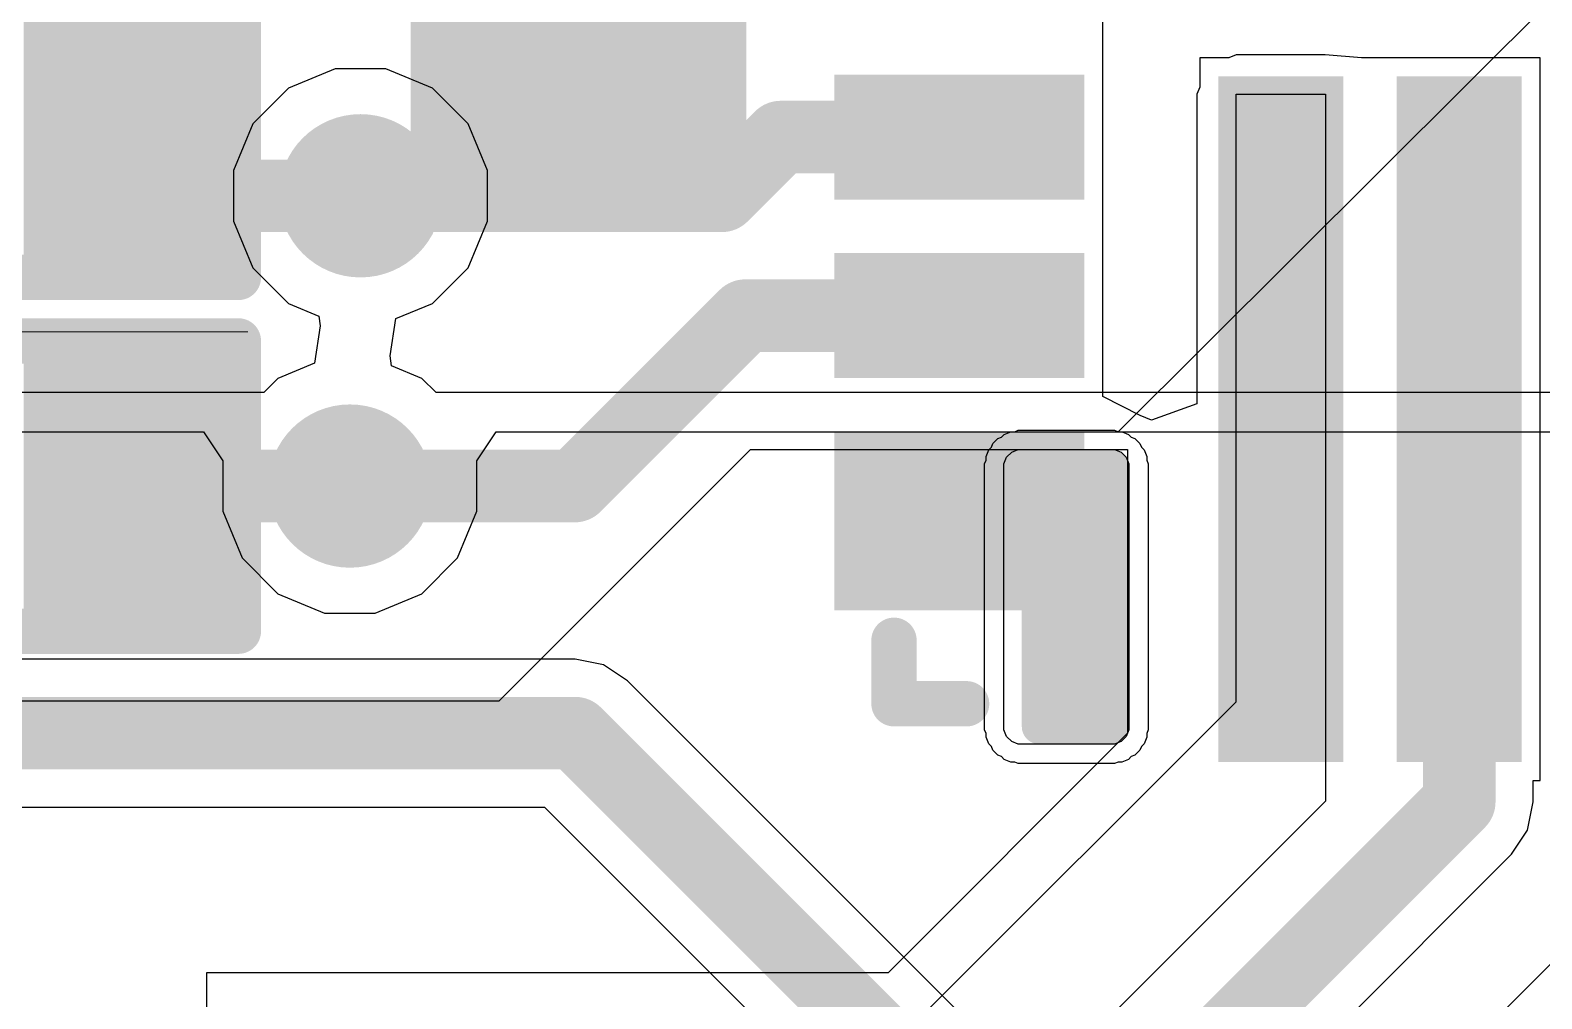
# Model space of a CAD drawing. Header units: millimetres. Extents: x -12 to 5428, y 0 to 5422.
# Drawn here: x 2.54 to 6.772, y 19.403 to 22.115 of the extents above; entities that cross this region are included whole.
import ezdxf

# ---------------------------------------------------------------- set-up
doc = ezdxf.new("R2010")
doc.units = ezdxf.units.MM
for name, color, linetype in [('BottomLayer', 5, 'Continuous'), ('TopLayer', 1, 'Continuous'), ('TopOverlay', 2, 'Continuous'), ('TopPaste', 8, 'Continuous'), ('TopSolder', 216, 'Continuous'), ('ViaHoleLayer', 16, 'Continuous')]:
    doc.layers.add(name, color=color, linetype=linetype)

# ---------------------------------------------------------------- blocks, each defined once
blk = doc.blocks.new('26_VQFN_HR__4_5_4__33')
at = {"layer": 'TopLayer'}
for points in [[(0.375, 2.45), (0.625, 2.45), (0.625, 0.63), (0.375, 0.63)], [(0.875, 2.45), (1.125, 2.45), (1.125, 0.63), (0.875, 0.63)], [(2.2, 1.625), (1.6, 1.625), (1.6, 2.025), (2.2, 2.025)], [(2.2, 1.125), (1.6, 1.125), (1.6, 1.375), (2.2, 1.375)], [(2.2, 0.625), (1.6, 0.625), (1.6, 0.875), (2.2, 0.875)]]:
    blk.add_hatch(color=1, dxfattribs=at).paths.add_polyline_path(points)
at = {"layer": 'TopPaste'}
h = blk.add_hatch(color=8, dxfattribs=at)
edge = h.paths.add_edge_path()
edge.add_arc((0.425, 2.4), 0.05, 90, 180)
edge.add_line((0.375, 2.4), (0.375, 1.69))
edge.add_arc((0.425, 1.69), 0.05, 180, 270)
edge.add_line((0.425, 1.64), (0.575, 1.64))
edge.add_arc((0.575, 1.69), 0.05, 270, 360)
edge.add_line((0.625, 1.69), (0.625, 2.4))
edge.add_arc((0.575, 2.4), 0.05, 0, 90)
edge.add_line((0.575, 2.45), (0.425, 2.45))
h = blk.add_hatch(color=8, dxfattribs=at)
edge = h.paths.add_edge_path()
edge.add_arc((0.925, 2.4), 0.05, 90, 180)
edge.add_line((0.875, 2.4), (0.875, 1.69))
edge.add_arc((0.925, 1.69), 0.05, 180, 270)
edge.add_line((0.925, 1.64), (1.075, 1.64))
edge.add_arc((1.075, 1.69), 0.05, 270, 360)
edge.add_line((1.125, 1.69), (1.125, 2.4))
edge.add_arc((1.075, 2.4), 0.05, 0, 90)
edge.add_line((1.075, 2.45), (0.925, 2.45))
h = blk.add_hatch(color=8, dxfattribs=at)
edge = h.paths.add_edge_path()
edge.add_arc((1.4745, 1.6745), 0.0495, 180, 270)
edge.add_line((1.4745, 1.625), (1.6755, 1.625))
edge.add_arc((1.6755, 1.6745), 0.0495, 270, 360)
edge.add_line((1.725, 1.6745), (1.725, 2.4005))
edge.add_arc((1.6755, 2.4005), 0.0495, 0, 90)
edge.add_line((1.6755, 2.45), (1.4745, 2.45))
edge.add_arc((1.4745, 2.4005), 0.0495, 90, 180)
edge.add_line((1.425, 2.4005), (1.425, 1.6745))
h = blk.add_hatch(color=8, dxfattribs=at)
edge = h.paths.add_edge_path()
edge.add_arc((2.1505, 1.6745), 0.0495, 270, 360)
edge.add_line((2.2, 1.6745), (2.2, 1.8755))
edge.add_arc((2.1505, 1.8755), 0.0495, 0, 90)
edge.add_line((2.1505, 1.925), (1.6495, 1.925))
edge.add_arc((1.6495, 1.8755), 0.0495, 90, 180)
edge.add_line((1.6, 1.8755), (1.6, 1.6745))
edge.add_arc((1.6495, 1.6745), 0.0495, 180, 270)
edge.add_line((1.6495, 1.625), (2.1505, 1.625))
h = blk.add_hatch(color=8, dxfattribs=at)
edge = h.paths.add_edge_path()
edge.add_arc((0.425, 1.39), 0.05, 90, 180)
edge.add_line((0.375, 1.39), (0.375, 0.68))
edge.add_arc((0.425, 0.68), 0.05, 180, 270)
edge.add_line((0.425, 0.63), (0.575, 0.63))
edge.add_arc((0.575, 0.68), 0.05, 270, 360)
edge.add_line((0.625, 0.68), (0.625, 1.39))
edge.add_arc((0.575, 1.39), 0.05, 0, 90)
edge.add_line((0.575, 1.44), (0.425, 1.44))
h = blk.add_hatch(color=8, dxfattribs=at)
edge = h.paths.add_edge_path()
edge.add_arc((0.925, 1.39), 0.05, 90, 180)
edge.add_line((0.875, 1.39), (0.875, 0.68))
edge.add_arc((0.925, 0.68), 0.05, 180, 270)
edge.add_line((0.925, 0.63), (1.075, 0.63))
edge.add_arc((1.075, 0.68), 0.05, 270, 360)
edge.add_line((1.125, 0.68), (1.125, 1.39))
edge.add_arc((1.075, 1.39), 0.05, 0, 90)
edge.add_line((1.075, 1.44), (0.925, 1.44))
for points in [[(2.2, 1.125), (1.6, 1.125), (1.6, 1.375), (2.2, 1.375)], [(2.2, 0.625), (1.6, 0.625), (1.6, 0.875), (2.2, 0.875)]]:
    blk.add_hatch(color=8, dxfattribs=at).paths.add_polyline_path(points)
at = {"layer": 'TopSolder'}
for points in [[(0.325, 2.5), (0.675, 2.5), (0.675, 0.58), (0.325, 0.58)], [(0.825, 2.5), (1.175, 2.5), (1.175, 0.58), (0.825, 0.58)], [(2.25, 1.575), (1.55, 1.575), (1.55, 2.075), (2.25, 2.075)], [(2.25, 1.075), (1.55, 1.075), (1.55, 1.425), (2.25, 1.425)], [(2.25, 0.575), (1.55, 0.575), (1.55, 0.925), (2.25, 0.925)]]:
    blk.add_hatch(color=216, dxfattribs=at).paths.add_polyline_path(points)
at = {"layer": 'TopLayer'}
for p, q in [((1.425, 2.4099), (1.4326, 2.4283)), ((1.4326, 2.4283), (1.4467, 2.4424)), ((1.4467, 2.4424), (1.4651, 2.45)), ((1.4651, 2.45), (1.475, 2.45)), ((1.475, 2.45), (1.475, 2.45)), ((1.475, 2.45), (1.725, 2.45)), ((1.725, 2.45), (1.7349, 2.45)), ((1.7349, 2.45), (1.7533, 2.4424)), ((1.7533, 2.4424), (1.7674, 2.4283)), ((1.7674, 2.4283), (1.775, 2.4099)), ((1.425, 2.4), (1.425, 2.4099)), ((1.425, 1.675), (1.425, 2.4)), ((1.775, 2.4099), (1.775, 2.4)), ((1.775, 2.4), (1.775, 2.4)), ((1.775, 2.4), (1.775, 1.675)), ((1.425, 1.675), (1.425, 1.675)), ((1.425, 1.6651), (1.425, 1.675)), ((1.4326, 1.6467), (1.425, 1.6651)), ((1.775, 1.6651), (1.7674, 1.6467)), ((1.775, 1.675), (1.775, 1.6651)), ((1.4467, 1.6326), (1.4326, 1.6467)), ((1.4651, 1.625), (1.4467, 1.6326)), ((1.475, 1.625), (1.4651, 1.625)), ((1.725, 1.625), (1.475, 1.625)), ((1.7349, 1.625), (1.725, 1.625)), ((1.725, 1.625), (1.725, 1.625)), ((1.7533, 1.6326), (1.7349, 1.625)), ((1.7674, 1.6467), (1.7533, 1.6326))]:
    blk.add_line(p, q, dxfattribs=at)
at = {"layer": 'TopOverlay', "const_width": 0.127}
for points in [[(2.0828, 2.3368), (1.8796, 2.3368)], [(2.0828, 2.3368), (2.0828, 2.159)]]:
    blk.add_lwpolyline(points, dxfattribs=at)
at = {"layer": 'TopOverlay', "const_width": 0.0635}
for points in [[(1.8478, 2.3368, 1), (1.9113, 2.3368, 1)], [(2.051, 2.3368, 1), (2.1145, 2.3368, 1)], [(2.051, 2.3368, 1), (2.1145, 2.3368, 1)], [(2.051, 2.159, 1), (2.1145, 2.159, 1)]]:
    blk.add_lwpolyline(points, format="xyb", close=True, dxfattribs=at)
at = {"layer": 'TopSolder'}
for p, q in [((1.426, 2.4924), (1.4444, 2.5)), ((1.4444, 2.5), (1.4551, 2.5)), ((1.4551, 2.5), (1.4651, 2.5041)), ((1.4651, 2.5041), (1.7349, 2.5041)), ((1.7349, 2.5041), (1.7449, 2.5)), ((1.7449, 2.5), (1.7557, 2.5)), ((1.7557, 2.5), (1.774, 2.4924)), ((1.3826, 2.449), (1.3902, 2.4566)), ((1.3902, 2.4566), (1.3943, 2.4666)), ((1.3943, 2.4666), (1.4084, 2.4807)), ((1.4084, 2.4807), (1.4184, 2.4848)), ((1.4184, 2.4848), (1.426, 2.4924)), ((1.774, 2.4924), (1.7816, 2.4848)), ((1.7816, 2.4848), (1.7916, 2.4807)), ((1.7916, 2.4807), (1.8057, 2.4666)), ((1.8057, 2.4666), (1.8098, 2.4566)), ((1.8098, 2.4566), (1.8174, 2.449)), ((1.3709, 2.4099), (1.375, 2.4199)), ((1.375, 2.4307), (1.3826, 2.449)), ((1.375, 2.4199), (1.375, 2.4307)), ((1.8174, 2.449), (1.825, 2.4307)), ((1.825, 2.4307), (1.825, 2.4199)), ((1.825, 2.4199), (1.8291, 2.4099)), ((1.3709, 2.4), (1.3709, 2.4099)), ((1.3709, 1.675), (1.3709, 2.4)), ((1.8291, 2.4099), (1.8291, 2.4)), ((1.8291, 2.4), (1.8291, 1.675)), ((1.3709, 1.6651), (1.3709, 1.675)), ((1.375, 1.6551), (1.3709, 1.6651)), ((1.375, 1.6443), (1.375, 1.6551)), ((1.8291, 1.6651), (1.825, 1.6551)), ((1.825, 1.6551), (1.825, 1.6444)), ((1.8291, 1.675), (1.8291, 1.6651)), ((1.3826, 1.626), (1.375, 1.6443)), ((1.3902, 1.6184), (1.3826, 1.626)), ((1.3943, 1.6084), (1.3902, 1.6184)), ((1.4084, 1.5943), (1.3943, 1.6084)), ((1.8057, 1.6084), (1.7916, 1.5943)), ((1.8098, 1.6184), (1.8057, 1.6084)), ((1.8174, 1.626), (1.8098, 1.6184)), ((1.825, 1.6444), (1.8174, 1.626)), ((1.4551, 1.575), (-5420.4855, -5399.8047)), ((1.4184, 1.5902), (1.4084, 1.5943)), ((1.426, 1.5826), (1.4184, 1.5902)), ((1.4443, 1.575), (1.426, 1.5826)), ((1.4551, 1.575), (1.4443, 1.575)), ((1.4651, 1.5709), (1.4551, 1.575)), ((1.7349, 1.5709), (1.4651, 1.5709)), ((1.7449, 1.575), (1.7349, 1.5709)), ((1.7557, 1.575), (1.7449, 1.575)), ((1.774, 1.5826), (1.7557, 1.575)), ((1.7816, 1.5902), (1.774, 1.5826)), ((1.7916, 1.5943), (1.7816, 1.5902))]:
    blk.add_line(p, q, dxfattribs=at)
blk = doc.blocks.new('R___0402_95')
at = {"layer": 'TopLayer'}
for points in [[(-0.6985, -0.3175), (-0.6985, 0.3175), (-0.2413, 0.3175), (-0.2413, -0.3175)], [(0.2413, -0.3175), (0.2413, 0.3175), (0.6985, 0.3175), (0.6985, -0.3175)]]:
    blk.add_hatch(color=1, dxfattribs=at).paths.add_polyline_path(points)
at = {"layer": 'TopPaste'}
for points in [[(-0.6985, -0.3175), (-0.6985, 0.3175), (-0.2413, 0.3175), (-0.2413, -0.3175)], [(0.2413, -0.3175), (0.2413, 0.3175), (0.6985, 0.3175), (0.6985, -0.3175)]]:
    blk.add_hatch(color=8, dxfattribs=at).paths.add_polyline_path(points)
at = {"layer": 'TopSolder'}
for points in [[(-0.7535, -0.3725), (-0.7535, 0.3725), (-0.1863, 0.3725), (-0.1863, -0.3725)], [(0.1863, -0.3725), (0.1863, 0.3725), (0.7535, 0.3725), (0.7535, -0.3725)]]:
    blk.add_hatch(color=216, dxfattribs=at).paths.add_polyline_path(points)
at = {"layer": 'TopOverlay'}
for points, const_width in [([(0.7874, 0.4064), (-0.7874, 0.4064)], 0.127), ([(-0.7874, 0.4064), (-0.7874, -0.4064)], 0.127), ([(0.7874, 0.4064), (0.7874, -0.4064)], 0.127), ([(0.7874, -0.4064), (-0.7874, -0.4064)], 0.127), ([(0.8128, -0.4318), (-0.8128, -0.4318)], 0.00323)]:
    blk.add_lwpolyline(points, dxfattribs=dict(at, const_width=const_width))
for points, const_width in [([(-0.8192, 0.4064, 1), (-0.7557, 0.4064, 1)], 0.0635), ([(-0.8192, 0.4064, 1), (-0.7557, 0.4064, 1)], 0.0635), ([(0.7556, 0.4064, 1), (0.8191, 0.4064, 1)], 0.0635), ([(0.7556, 0.4064, 1), (0.8191, 0.4064, 1)], 0.0635), ([(-0.8192, -0.4064, 1), (-0.7557, -0.4064, 1)], 0.0635), ([(-0.8192, -0.4064, 1), (-0.7557, -0.4064, 1)], 0.0635), ([(0.7556, -0.4064, 1), (0.8191, -0.4064, 1)], 0.0635), ([(0.7556, -0.4064, 1), (0.8191, -0.4064, 1)], 0.0635), ([(-0.8136, -0.4318, 1), (-0.812, -0.4318, 1)], 0.00161), ([(0.812, -0.4318, 1), (0.8136, -0.4318, 1)], 0.00161)]:
    blk.add_lwpolyline(points, format="xyb", close=True, dxfattribs=dict(at, const_width=const_width))
blk = doc.blocks.new('R___0402_96')
at = {"layer": 'TopLayer'}
for points in [[(-0.6985, -0.3175), (-0.6985, 0.3175), (-0.2413, 0.3175), (-0.2413, -0.3175)], [(0.2413, -0.3175), (0.2413, 0.3175), (0.6985, 0.3175), (0.6985, -0.3175)]]:
    blk.add_hatch(color=1, dxfattribs=at).paths.add_polyline_path(points)
at = {"layer": 'TopPaste'}
for points in [[(-0.6985, -0.3175), (-0.6985, 0.3175), (-0.2413, 0.3175), (-0.2413, -0.3175)], [(0.2413, -0.3175), (0.2413, 0.3175), (0.6985, 0.3175), (0.6985, -0.3175)]]:
    blk.add_hatch(color=8, dxfattribs=at).paths.add_polyline_path(points)
at = {"layer": 'TopSolder'}
for points in [[(-0.7535, -0.3725), (-0.7535, 0.3725), (-0.1863, 0.3725), (-0.1863, -0.3725)], [(0.1863, -0.3725), (0.1863, 0.3725), (0.7535, 0.3725), (0.7535, -0.3725)]]:
    blk.add_hatch(color=216, dxfattribs=at).paths.add_polyline_path(points)
at = {"layer": 'TopOverlay'}
for points, const_width in [([(0.7874, 0.4064), (-0.7874, 0.4064)], 0.127), ([(-0.7874, 0.4064), (-0.7874, -0.4064)], 0.127), ([(0.7874, 0.4064), (0.7874, -0.4064)], 0.127), ([(0.7874, -0.4064), (-0.7874, -0.4064)], 0.127), ([(0.8128, -0.4318), (-0.8128, -0.4318)], 0.00323)]:
    blk.add_lwpolyline(points, dxfattribs=dict(at, const_width=const_width))
for points, const_width in [([(-0.8192, 0.4064, 1), (-0.7557, 0.4064, 1)], 0.0635), ([(-0.8192, 0.4064, 1), (-0.7557, 0.4064, 1)], 0.0635), ([(0.7556, 0.4064, 1), (0.8191, 0.4064, 1)], 0.0635), ([(0.7556, 0.4064, 1), (0.8191, 0.4064, 1)], 0.0635), ([(-0.8192, -0.4064, 1), (-0.7557, -0.4064, 1)], 0.0635), ([(-0.8192, -0.4064, 1), (-0.7557, -0.4064, 1)], 0.0635), ([(0.7556, -0.4064, 1), (0.8191, -0.4064, 1)], 0.0635), ([(0.7556, -0.4064, 1), (0.8191, -0.4064, 1)], 0.0635), ([(-0.8136, -0.4318, 1), (-0.812, -0.4318, 1)], 0.00161), ([(0.812, -0.4318, 1), (0.8136, -0.4318, 1)], 0.00161)]:
    blk.add_lwpolyline(points, format="xyb", close=True, dxfattribs=dict(at, const_width=const_width))
blk = doc.blocks.new('C___0402_190')
at = {"layer": 'TopLayer'}
for points in [[(-0.6985, -0.3175), (-0.6985, 0.3175), (-0.2413, 0.3175), (-0.2413, -0.3175)], [(0.2413, -0.3175), (0.2413, 0.3175), (0.6985, 0.3175), (0.6985, -0.3175)]]:
    blk.add_hatch(color=1, dxfattribs=at).paths.add_polyline_path(points)
at = {"layer": 'TopPaste'}
for points in [[(-0.6985, -0.3175), (-0.6985, 0.3175), (-0.2413, 0.3175), (-0.2413, -0.3175)], [(0.2413, -0.3175), (0.2413, 0.3175), (0.6985, 0.3175), (0.6985, -0.3175)]]:
    blk.add_hatch(color=8, dxfattribs=at).paths.add_polyline_path(points)
at = {"layer": 'TopSolder'}
for points in [[(-0.7585, -0.3775), (-0.7585, 0.3775), (-0.1813, 0.3775), (-0.1813, -0.3775)], [(0.1813, -0.3775), (0.1813, 0.3775), (0.7585, 0.3775), (0.7585, -0.3775)]]:
    blk.add_hatch(color=216, dxfattribs=at).paths.add_polyline_path(points)
at = {"layer": 'TopOverlay', "const_width": 0.127}
for points in [[(-0.7874, 0.4064), (-0.7874, -0.4064)], [(-0.7874, 0.4064), (-0.2794, 0.4064)], [(0.2794, 0.4064), (0.7874, 0.4064)], [(0.7874, 0.4064), (0.7874, -0.4064)], [(-0.7874, -0.4064), (-0.2794, -0.4064)], [(0.2794, -0.4064), (0.7874, -0.4064)]]:
    blk.add_lwpolyline(points, dxfattribs=at)
at = {"layer": 'TopOverlay', "const_width": 0.0635}
for points in [[(-0.8191, 0.4064, 1), (-0.7556, 0.4064, 1)], [(-0.8191, 0.4064, 1), (-0.7556, 0.4064, 1)], [(-0.3111, 0.4064, 1), (-0.2476, 0.4064, 1)], [(0.2477, 0.4064, 1), (0.3112, 0.4064, 1)], [(0.7557, 0.4064, 1), (0.8192, 0.4064, 1)], [(0.7557, 0.4064, 1), (0.8192, 0.4064, 1)], [(-0.8191, -0.4064, 1), (-0.7556, -0.4064, 1)], [(-0.8191, -0.4064, 1), (-0.7556, -0.4064, 1)], [(-0.3111, -0.4064, 1), (-0.2476, -0.4064, 1)], [(0.2477, -0.4064, 1), (0.3112, -0.4064, 1)], [(0.7557, -0.4064, 1), (0.8192, -0.4064, 1)], [(0.7557, -0.4064, 1), (0.8192, -0.4064, 1)]]:
    blk.add_lwpolyline(points, format="xyb", close=True, dxfattribs=at)

msp = doc.modelspace()

# ---------------------------------------------------------------- hatches: boundary and pattern name
at = {"layer": 'BottomLayer'}
h = msp.add_hatch(color=5, dxfattribs=at)
edge = h.paths.add_edge_path()
edge.add_arc((3.4646, 21.6512), 0.2286, 0, 360)
h = msp.add_hatch(color=5, dxfattribs=at)
edge = h.paths.add_edge_path()
edge.add_arc((3.435, 20.8384), 0.2286, 0, 360)
at = {"layer": 'TopLayer'}
h = msp.add_hatch(color=1, dxfattribs=at)
edge = h.paths.add_edge_path()
edge.add_arc((3.4646, 21.6512), 0.2286, 0, 360)
h = msp.add_hatch(color=1, dxfattribs=at)
edge = h.paths.add_edge_path()
edge.add_arc((3.435, 20.8384), 0.2286, 0, 360)
at = {"layer": 'ViaHoleLayer'}
h = msp.add_hatch(color=16, dxfattribs=at)
edge = h.paths.add_edge_path()
edge.add_arc((3.4646, 21.6512), 0.1016, 0, 360)
h = msp.add_hatch(color=16, dxfattribs=at)
edge = h.paths.add_edge_path()
edge.add_arc((3.435, 20.8384), 0.1016, 0, 360)

# ---------------------------------------------------------------- linework, layer by layer
at = {"layer": 'BottomLayer'}
for p, q in [((3.3939, 22.0068), (3.2632, 21.9527)), ((3.5353, 22.0068), (3.3939, 22.0068)), ((3.666, 21.9527), (3.5353, 22.0068)), ((3.2632, 21.9527), (3.1631, 21.8526)), ((3.7661, 21.8526), (3.666, 21.9527)), ((3.1631, 21.8526), (3.109, 21.7219)), ((3.8202, 21.7219), (3.7661, 21.8526)), ((3.109, 21.7219), (3.109, 21.5805)), ((3.8202, 21.5805), (3.8202, 21.7219)), ((3.109, 21.5805), (3.1631, 21.4498)), ((3.7661, 21.4498), (3.8202, 21.5805)), ((3.1631, 21.4498), (3.2632, 21.3497)), ((3.666, 21.3497), (3.7661, 21.4498)), ((3.2632, 21.3497), (3.3484, 21.3144)), ((3.5638, 21.3074), (3.666, 21.3497)), ((3.3484, 21.3144), (3.352, 21.2867)), ((3.5475, 21.2029), (3.5638, 21.3074)), ((3.352, 21.2867), (3.3358, 21.1822)), ((3.3358, 21.1822), (3.2335, 21.1399)), ((3.5512, 21.1752), (3.5475, 21.2029)), ((3.6364, 21.1399), (3.5512, 21.1752)), ((3.2335, 21.1399), (3.1937, 21.1)), ((3.6763, 21.1), (3.6364, 21.1399)), ((3.1937, 21.1), (1.2829, 21.1)), ((9.0248, 21.1), (3.6763, 21.1)), ((1.3929, 20.99), (3.0253, 20.99)), ((3.0253, 20.99), (3.0794, 20.9091)), ((3.7906, 20.9091), (3.8446, 20.99)), ((3.8446, 20.99), (9.0248, 20.99)), ((3.0794, 20.9091), (3.0794, 20.7677)), ((3.7906, 20.7677), (3.7906, 20.9091)), ((3.0794, 20.7677), (3.1335, 20.637)), ((3.7364, 20.637), (3.7906, 20.7677)), ((3.1335, 20.637), (3.2335, 20.5369)), ((3.6364, 20.5369), (3.7364, 20.637)), ((3.2335, 20.5369), (3.3642, 20.4828)), ((3.5057, 20.4828), (3.6364, 20.5369)), ((3.3642, 20.4828), (3.5057, 20.4828)), ((4.066, 20.3536), (1.4371, 20.3536)), ((4.1453, 20.3379), (4.066, 20.3536)), ((4.066, 20.3536), (4.066, 20.3536)), ((4.2125, 20.293), (4.1453, 20.3379)), ((5.3434, 19.1621), (4.2125, 20.293)), ((1.399, 19.9393), (3.9802, 19.9393)), ((3.9802, 19.9393), (5.0504, 18.8691))]:
    msp.add_line(p, q, dxfattribs=at)
at = {"layer": 'BottomLayer', "const_width": 0.2032}
for points in [[(1.1033, 20.1465), (4.066, 20.1465)], [(4.066, 20.1465), (5.1969, 19.0156)]]:
    msp.add_lwpolyline(points, dxfattribs=at)
at = {"layer": 'BottomLayer', "const_width": 0.1016}
msp.add_lwpolyline([(4.0152, 20.1465, 1), (4.1168, 20.1465, 1)], format="xyb", close=True, dxfattribs=at)
msp.add_lwpolyline([(4.0152, 20.1465, 1), (4.1168, 20.1465, 1)], format="xyb", close=True, dxfattribs=at)
at = {"layer": 'TopLayer'}
for p, q in [((5.5427, 22.089), (5.5427, 22.5422)), ((5.5428, 22.089), (5.5427, 22.089)), ((5.5428, 22.0422), (5.5428, 22.089)), ((5.5427, 21.589), (5.5427, 22.0422)), ((5.5427, 22.0422), (5.5428, 22.0422)), ((5.896, 22.0372), (5.8146, 22.0372)), ((5.8146, 22.0372), (5.8146, 21.9558)), ((5.9162, 22.0456), (5.896, 22.0372)), ((6.1661, 22.0456), (5.9162, 22.0456)), ((6.2678, 22.0372), (6.1661, 22.0456)), ((6.3145, 22.0372), (6.2678, 22.0372)), ((6.3146, 22.0372), (6.3145, 22.0372)), ((6.7677, 22.0372), (6.3146, 22.0372)), ((6.7677, 20.014), (6.7677, 22.0372)), ((5.8146, 21.9558), (5.8062, 21.9356)), ((5.8062, 21.9356), (5.8062, 21.0682)), ((5.9162, 20.2344), (5.9162, 21.9356)), ((5.9162, 21.9356), (6.1662, 21.9356)), ((6.1662, 21.9356), (6.1662, 19.9557)), ((5.5428, 21.589), (5.5427, 21.589)), ((5.5428, 21.5422), (5.5428, 21.589)), ((5.5427, 21.089), (5.5427, 21.5422)), ((5.5427, 21.5422), (5.5428, 21.5422)), ((5.6478, 21.0359), (5.5427, 21.089)), ((5.6792, 21.0229), (5.6478, 21.0359)), ((5.8062, 21.0682), (5.6792, 21.0229)), ((3.8531, 20.2375), (4.5562, 20.9406)), ((4.5562, 20.9406), (5.6123, 20.9406)), ((5.6123, 20.9406), (5.6123, 20.1464)), ((1.6368, 20.2375), (3.8531, 20.2375)), ((5.0396, 19.3578), (5.9162, 20.2344)), ((5.6123, 20.1464), (4.9418, 19.4759)), ((6.7483, 19.9542), (6.7483, 20.014)), ((6.7483, 20.014), (6.7677, 20.014)), ((6.1662, 19.9557), (5.3493, 19.1389)), ((6.7326, 19.8749), (6.7483, 19.9542)), ((6.6876, 19.8077), (6.7326, 19.8749)), ((5.8968, 19.0168), (6.6876, 19.8077)), ((6.6876, 19.8077), (6.6876, 19.8077)), ((6.3614, 19.0653), (6.9162, 19.6201)), ((4.9418, 19.4759), (3.0338, 19.4759)), ((3.0338, 19.4759), (3.0338, 17.7624))]:
    msp.add_line(p, q, dxfattribs=at)
at = {"layer": 'TopLayer', "const_width": 0.2032}
for points in [[(4.1641, 22.083), (4.3967, 22.3156)], [(4.0752, 22.083), (4.1641, 22.083)], [(2.8052, 21.7782), (2.8052, 21.829)], [(4.4768, 21.6512), (4.6412, 21.8156)], [(4.6412, 21.8156), (5.1411, 21.8156)], [(2.8052, 21.7782), (2.9322, 21.6512)], [(2.9322, 21.6512), (3.4646, 21.6512)], [(3.4646, 21.6512), (4.4768, 21.6512)], [(4.0647, 20.8384), (4.542, 21.3156)], [(4.542, 21.3156), (5.1411, 21.3156)], [(6.5411, 19.9542), (6.5411, 21.0256)], [(2.8052, 20.8384), (3.435, 20.8384)], [(3.435, 20.8384), (4.0647, 20.8384)], [(5.6896, 19.1027), (6.5411, 19.9542)]]:
    msp.add_lwpolyline(points, dxfattribs=at)
at = {"layer": 'TopLayer', "const_width": 0.1016}
for points in [[(4.0244, 22.083, 1), (4.126, 22.083, 1)], [(4.1133, 22.083, 1), (4.2149, 22.083, 1)], [(4.1133, 22.083, 1), (4.2149, 22.083, 1)], [(2.7544, 21.829, 1), (2.856, 21.829, 1)], [(4.5904, 21.8156, 1), (4.692, 21.8156, 1)], [(4.5904, 21.8156, 1), (4.692, 21.8156, 1)], [(5.0903, 21.8156, 1), (5.1919, 21.8156, 1)], [(2.7544, 21.7782, 1), (2.856, 21.7782, 1)], [(2.7544, 21.7782, 1), (2.856, 21.7782, 1)], [(2.8814, 21.6512, 1), (2.983, 21.6512, 1)], [(2.8814, 21.6512, 1), (2.983, 21.6512, 1)], [(3.4138, 21.6512, 1), (3.5154, 21.6512, 1)], [(3.4138, 21.6512, 1), (3.5154, 21.6512, 1)], [(4.426, 21.6512, 1), (4.5276, 21.6512, 1)], [(4.426, 21.6512, 1), (4.5276, 21.6512, 1)], [(4.4912, 21.3156, 1), (4.5928, 21.3156, 1)], [(4.4912, 21.3156, 1), (4.5928, 21.3156, 1)], [(5.0903, 21.3156, 1), (5.1919, 21.3156, 1)], [(6.4903, 21.0256, 1), (6.5919, 21.0256, 1)], [(2.7544, 20.8384, 1), (2.856, 20.8384, 1)], [(3.3842, 20.8384, 1), (3.4858, 20.8384, 1)], [(3.3842, 20.8384, 1), (3.4858, 20.8384, 1)], [(4.0139, 20.8384, 1), (4.1155, 20.8384, 1)], [(4.0139, 20.8384, 1), (4.1155, 20.8384, 1)], [(6.4903, 19.9542, 1), (6.5919, 19.9542, 1)], [(6.4903, 19.9542, 1), (6.5919, 19.9542, 1)]]:
    msp.add_lwpolyline(points, format="xyb", close=True, dxfattribs=at)

# ---------------------------------------------------------------- block references
for name, p, rotation in [('26_VQFN_HR__4_5_4__33', (7.0412, 22.5656), 180), ('C___0402_190', (4.0752, 22.5529), 90), ('R___0402_95', (2.3353, 21.829), 180), ('R___0402_96', (2.3353, 20.8384), 180)]:
    msp.add_blockref(name, p, dxfattribs=dict(rotation=rotation))

doc.saveas('drawing.dxf')
